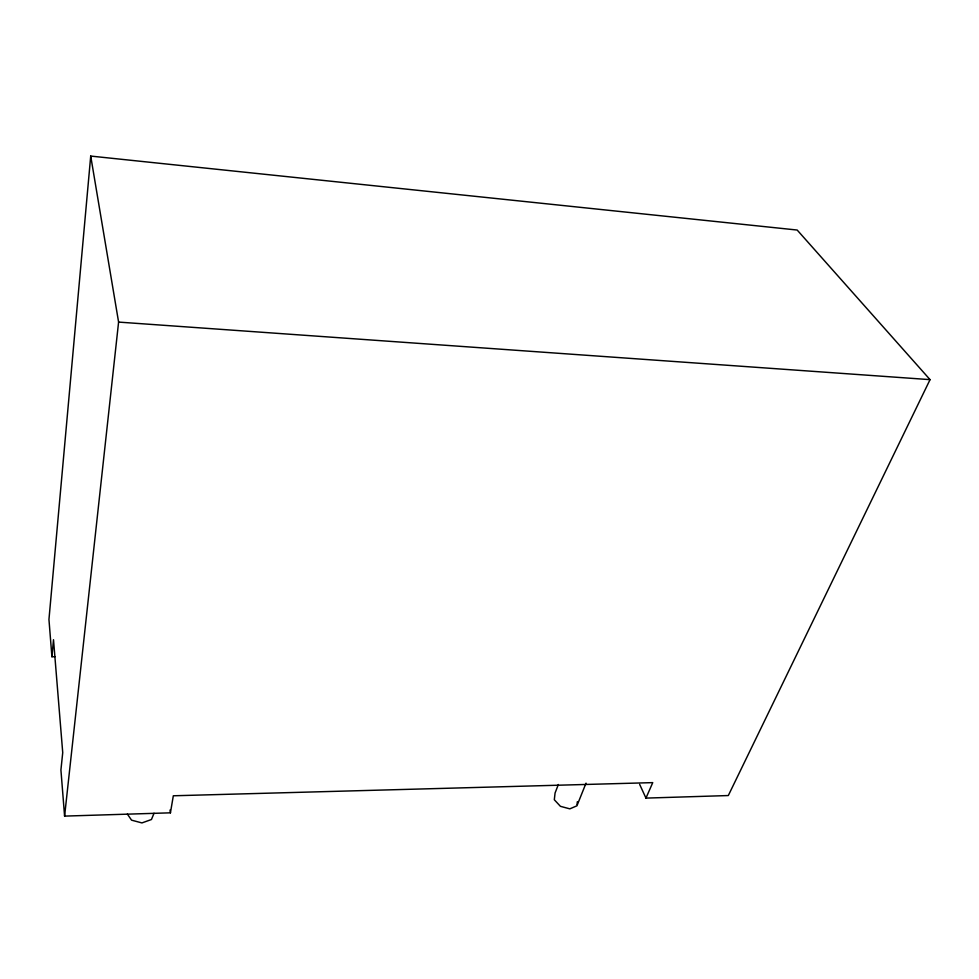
<?xml version="1.0" encoding="UTF-8"?>
<svg xmlns="http://www.w3.org/2000/svg" width="979" height="979" viewBox="0 0 979 979"><rect width="100%" height="100%" fill="white"/><g stroke="black" fill="none" stroke-linecap="round" stroke-linejoin="round"><path stroke-width="1.47" d="M639.666 784.412L645.956 798.105L728.315 795.548L930.05 379.644L797.175 230.041L90.717 156.077L48.95 619.462L51.911 656.738L54.897 656.738M51.911 656.738L53.502 639.715L62.729 752.618L60.918 769.947L64.59 816.107L170.432 812.827L173.32 795.78L652.748 782.625L645.956 798.105M577.072 804.444L577.329 801.74M64.59 816.107L118.594 322.091L90.717 156.077M558.36 784.497L555.069 793.014L554.31 799.745L560.429 806.329L569.839 808.85L576.937 805.803L586.029 783.151M154.021 813.268L151.451 819.521L141.931 822.923L131.565 820.157L127.38 814.1M118.594 322.091L930.05 379.644M170.016 810.037L170.432 812.827"/></g></svg>
